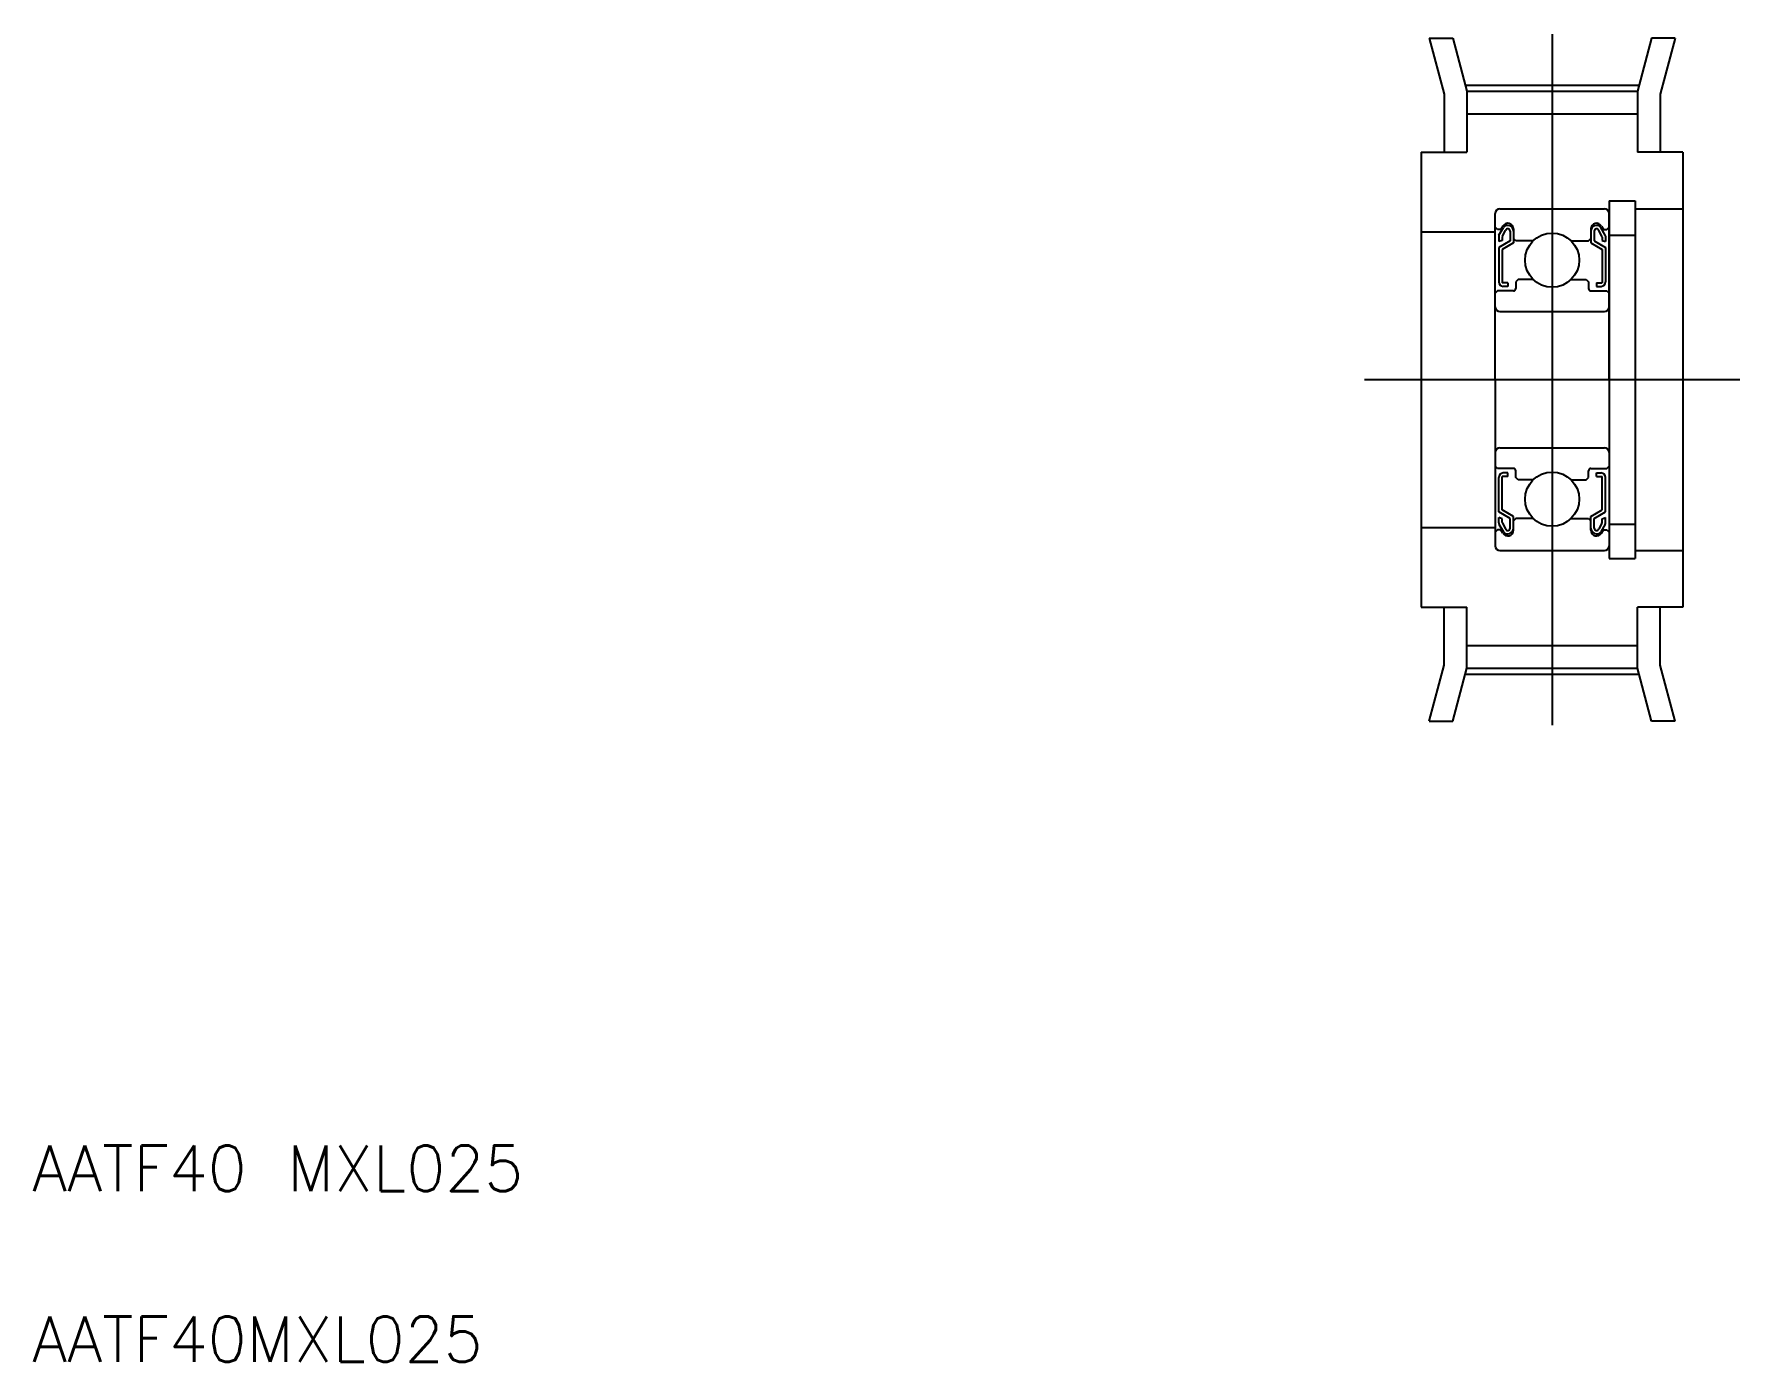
# Model space of a CAD drawing. Extents: x 5.1 to 80, y 5 to 63.3.
import ezdxf

# ---------------------------------------------------------------- set-up
doc = ezdxf.new("R2010")
doc.units = 0
doc.linetypes.add('CENTER', pattern=[50.8, 31.75, -6.35, 6.35, -6.35])
doc.layers.get('0').update_dxf_attribs({"linetype": 'CONTINUOUS'})
doc.layers.add('CENTER', color=1, linetype='CENTER')
doc.styles.get("Standard").update_dxf_attribs({"font": 'txt', "bigfont": 'BIGFONT'})

msp = doc.modelspace()

# ---------------------------------------------------------------- linework, layer by layer
at = {"color": 7, "linetype": 'CONTINUOUS'}
for p, q in [((66.39, 63.152), (67.047, 60.701)), ((66.39, 63.152), (67.426, 63.152)), ((67.426, 63.152), (68.047, 60.832)), ((76.169, 63.152), (75.547, 60.832)), ((77.204, 63.152), (76.169, 63.152)), ((77.204, 63.152), (76.547, 60.701)), ((68.047, 60.832), (75.547, 60.832)), ((68.047, 60.832), (68.047, 58.152)), ((75.547, 60.832), (75.547, 58.152)), ((67.047, 60.701), (67.047, 58.152)), ((76.547, 60.701), (76.547, 58.152)), ((68.047, 59.832), (75.547, 59.832)), ((66.047, 58.152), (66.047, 38.152)), ((66.047, 58.152), (68.047, 58.152)), ((77.547, 58.152), (75.547, 58.152)), ((77.547, 58.152), (77.547, 38.152)), ((69.497, 55.652), (74.097, 55.652)), ((74.297, 56.002), (74.297, 40.302)), ((74.297, 56.002), (75.447, 56.002)), ((75.447, 56.002), (75.447, 40.302)), ((75.447, 55.652), (77.547, 55.652)), ((69.297, 48.152), (69.297, 55.452)), ((69.397, 54.752), (69.297, 54.852)), ((69.547, 54.752), (69.397, 54.752)), ((69.461, 54.499), (69.658, 54.841)), ((69.631, 54.897), (69.547, 54.752)), ((70.097, 54.772), (70.097, 54.352)), ((73.497, 54.772), (73.497, 54.352)), ((74.134, 54.499), (73.937, 54.841)), ((73.964, 54.897), (74.047, 54.752)), ((74.047, 54.752), (74.197, 54.752)), ((74.197, 54.752), (74.297, 54.852)), ((74.297, 48.152), (74.297, 55.452)), ((66.047, 54.652), (69.297, 54.652)), ((69.447, 54.449), (69.447, 54.216)), ((69.597, 54.271), (69.447, 54.216)), ((69.947, 54.252), (69.447, 53.964)), ((69.597, 54.409), (69.597, 54.271)), ((70.097, 54.166), (69.597, 53.877)), ((69.611, 54.459), (69.75, 54.7)), ((69.947, 54.677), (69.947, 54.252)), ((70.097, 54.677), (70.097, 54.166)), ((70.197, 54.252), (70.097, 54.352)), ((70.964, 54.252), (70.197, 54.252)), ((72.631, 54.252), (73.397, 54.252)), ((73.397, 54.252), (73.497, 54.352)), ((73.497, 54.677), (73.497, 54.166)), ((73.497, 54.166), (73.997, 53.877)), ((73.647, 54.677), (73.647, 54.252)), ((73.647, 54.252), (74.147, 53.964)), ((73.984, 54.459), (73.845, 54.7)), ((73.997, 54.409), (73.997, 54.271)), ((73.997, 54.271), (74.147, 54.216)), ((74.147, 54.449), (74.147, 54.216)), ((74.297, 54.502), (75.447, 54.502)), ((69.447, 53.964), (69.447, 52.452)), ((69.597, 53.877), (69.597, 52.402)), ((73.997, 53.877), (73.997, 52.402)), ((74.147, 53.964), (74.147, 52.452)), ((70.297, 52.552), (70.197, 52.452)), ((70.964, 52.552), (70.297, 52.552)), ((72.631, 52.552), (73.297, 52.552)), ((73.297, 52.552), (73.397, 52.452)), ((69.397, 52.052), (69.297, 51.952)), ((69.297, 51.802), (69.297, 51.802)), ((70.097, 52.052), (69.397, 52.052)), ((69.847, 52.402), (69.597, 52.402)), ((69.847, 52.252), (69.647, 52.252)), ((69.847, 52.402), (69.847, 52.252)), ((70.197, 52.452), (70.197, 52.152)), ((73.397, 52.452), (73.397, 52.152)), ((73.497, 52.052), (74.197, 52.052)), ((73.747, 52.402), (73.747, 52.252)), ((73.747, 52.402), (73.997, 52.402)), ((73.747, 52.252), (73.947, 52.252)), ((74.197, 52.052), (74.297, 51.952)), ((69.497, 51.152), (74.097, 51.152)), ((69.297, 49.977), (69.297, 49.978)), ((69.297, 48.152), (69.297, 40.852)), ((74.297, 48.152), (74.297, 40.852)), ((69.497, 45.152), (74.097, 45.152)), ((69.397, 44.252), (69.297, 44.352)), ((70.097, 44.252), (69.397, 44.252)), ((73.497, 44.252), (74.197, 44.252)), ((74.197, 44.252), (74.297, 44.352)), ((69.447, 42.341), (69.447, 43.852)), ((69.847, 43.902), (69.597, 43.902)), ((69.597, 42.428), (69.597, 43.902)), ((69.847, 44.052), (69.647, 44.052)), ((69.847, 43.902), (69.847, 44.052)), ((70.197, 43.852), (70.197, 44.152)), ((70.297, 43.752), (70.197, 43.852)), ((70.964, 43.752), (70.297, 43.752)), ((72.631, 43.752), (73.297, 43.752)), ((73.297, 43.752), (73.397, 43.852)), ((73.397, 43.852), (73.397, 44.152)), ((73.747, 43.902), (73.747, 44.052)), ((73.747, 44.052), (73.947, 44.052)), ((73.747, 43.902), (73.997, 43.902)), ((73.997, 42.428), (73.997, 43.902)), ((74.147, 42.341), (74.147, 43.852)), ((69.947, 42.052), (69.447, 42.341)), ((69.447, 41.856), (69.447, 42.089)), ((69.597, 42.034), (69.447, 42.089)), ((70.097, 42.139), (69.597, 42.428)), ((69.597, 41.896), (69.597, 42.034)), ((69.947, 41.627), (69.947, 42.052)), ((70.097, 41.627), (70.097, 42.139)), ((70.197, 42.052), (70.097, 41.952)), ((70.964, 42.052), (70.197, 42.052)), ((72.631, 42.052), (73.397, 42.052)), ((73.397, 42.052), (73.497, 41.952)), ((73.497, 42.139), (73.997, 42.428)), ((73.497, 41.627), (73.497, 42.139)), ((73.647, 42.052), (74.147, 42.341)), ((73.647, 41.627), (73.647, 42.052)), ((73.997, 42.034), (74.147, 42.089)), ((73.997, 41.896), (73.997, 42.034)), ((74.147, 41.856), (74.147, 42.089)), ((66.047, 41.652), (69.297, 41.652)), ((69.397, 41.552), (69.297, 41.453)), ((69.547, 41.552), (69.397, 41.552)), ((69.461, 41.806), (69.658, 41.464)), ((69.631, 41.408), (69.547, 41.552)), ((69.611, 41.846), (69.75, 41.605)), ((70.097, 41.533), (70.097, 41.952)), ((73.497, 41.533), (73.497, 41.952)), ((73.984, 41.846), (73.845, 41.605)), ((74.134, 41.806), (73.937, 41.464)), ((73.964, 41.408), (74.047, 41.552)), ((74.047, 41.552), (74.197, 41.552)), ((74.197, 41.552), (74.297, 41.453)), ((74.297, 41.802), (75.447, 41.802)), ((69.497, 40.652), (74.097, 40.652)), ((75.447, 40.652), (77.547, 40.652)), ((74.297, 40.302), (75.447, 40.302)), ((66.047, 38.152), (68.047, 38.152)), ((67.047, 35.604), (67.047, 38.152)), ((68.047, 35.472), (68.047, 38.152)), ((77.547, 38.152), (75.547, 38.152)), ((75.547, 35.472), (75.547, 38.152)), ((76.547, 35.604), (76.547, 38.152)), ((68.047, 36.472), (75.547, 36.472)), ((66.39, 33.152), (67.047, 35.604)), ((67.426, 33.152), (68.047, 35.472)), ((68.047, 35.472), (75.547, 35.472)), ((76.169, 33.152), (75.547, 35.472)), ((77.204, 33.152), (76.547, 35.604)), ((66.39, 33.152), (67.426, 33.152)), ((77.204, 33.152), (76.169, 33.152))]:
    msp.add_line(p, q, dxfattribs=at)
for centre in [(71.797, 53.402), (71.797, 42.902)]:
    msp.add_circle(centre, 1.191, dxfattribs=at)
for centre, radius, start, end in [((69.497, 55.452), 0.2, 90, 180), ((74.097, 55.452), 0.2, 0, 90), ((69.847, 54.772), 0.25, 359.99956, 150.00021), ((69.847, 54.677), 0.25, 0, 139.19441), ((69.847, 54.677), 0.1, 0, 167.12492), ((73.747, 54.772), 0.25, 29.99979, 180.00044), ((73.747, 54.677), 0.25, 40.80559, 180), ((73.747, 54.677), 0.1, 12.87508, 180), ((69.547, 54.449), 0.1, 150.00032, 180.0006), ((69.697, 54.409), 0.1, 150.00032, 180.0006), ((73.897, 54.409), 0.1, 359.9994, 29.99968), ((74.047, 54.449), 0.1, 359.9994, 29.99968), ((69.647, 52.452), 0.2, 180.00032, 270.00031), ((70.097, 52.152), 0.1, 270.00058, 0), ((73.497, 52.152), 0.1, 180, 269.99942), ((73.947, 52.452), 0.2, 269.99969, 359.99968), ((69.497, 51.352), 0.2, 180, 270), ((74.097, 51.352), 0.2, 270, 0), ((69.497, 44.952), 0.2, 90, 180), ((74.097, 44.952), 0.2, 0, 90), ((70.097, 44.152), 0.1, 0, 89.99942), ((73.497, 44.152), 0.1, 90.00058, 180), ((69.647, 43.852), 0.2, 89.99969, 179.99968), ((73.947, 43.852), 0.2, 0.00032, 90.00031), ((69.547, 41.856), 0.1, 179.9994, 209.99968), ((69.697, 41.896), 0.1, 179.9994, 209.99968), ((69.847, 41.533), 0.25, 209.99979, 0.00044), ((69.847, 41.627), 0.25, 220.80559, 0), ((69.847, 41.627), 0.1, 192.87508, 0), ((73.747, 41.627), 0.25, 180, 319.19441), ((73.747, 41.533), 0.25, 179.99956, 330.00021), ((73.747, 41.627), 0.1, 180, 347.12492), ((73.897, 41.896), 0.1, 330.00032, 0.0006), ((74.047, 41.856), 0.1, 330.00032, 0.0006), ((69.497, 40.852), 0.2, 180, 270), ((74.097, 40.852), 0.2, 270, 0)]:
    msp.add_arc(centre, radius, start, end, dxfattribs=at)
at = {"layer": 'CENTER', "color": 1, "linetype": 'CENTER'}
for p, q in [((71.797, 63.332), (71.797, 32.972)), ((67.979, 61.087), (75.616, 61.087)), ((63.547, 48.152), (80.047, 48.152)), ((67.979, 35.217), (75.616, 35.217))]:
    msp.add_line(p, q, dxfattribs=at)

# ---------------------------------------------------------------- texts
at = {"color": 7, "linetype": 'CONTINUOUS'}
for s, p in [('AATF40 MXL025', (5, 12.5)), ('AATF40MXL025', (5, 5))]:
    msp.add_text(s, height=2, dxfattribs=at).set_placement(p)

doc.saveas('drawing.dxf')
